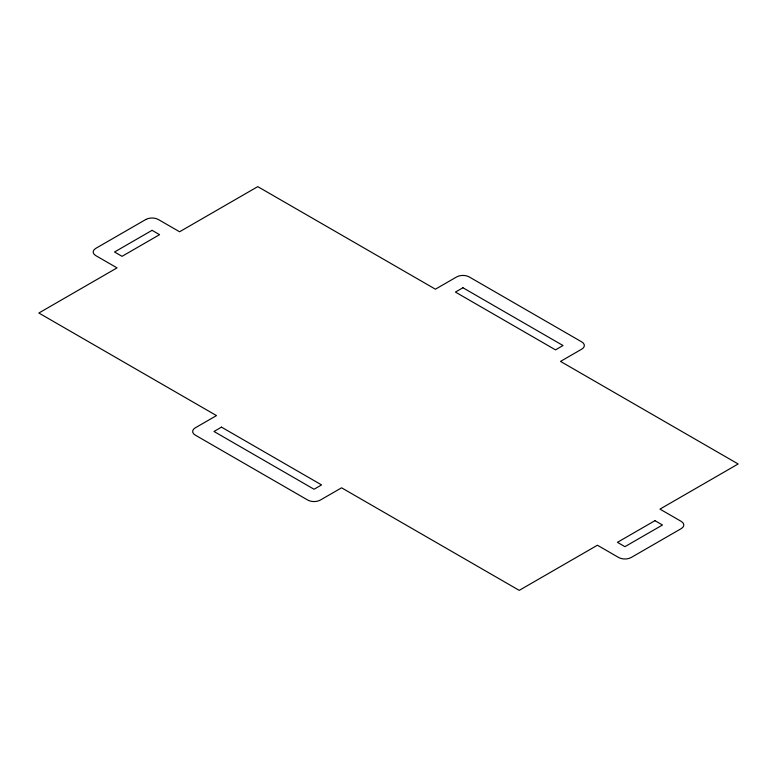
<?xml version="1.0" encoding="UTF-8"?>
<svg xmlns="http://www.w3.org/2000/svg" width="777" height="777" viewBox="0 0 777 777"><rect width="100%" height="100%" fill="white"/><g stroke="black" fill="none" stroke-linecap="round" stroke-linejoin="round"><path stroke-width="1.17" d="M145.814 219.493L95.765 248.387A8.848 5.109 0 0 0 95.765 255.604L117.036 267.88L38.85 313.024L216.492 415.588L195.221 427.865A8.848 5.109 0 0 0 195.221 435.081L307.809 500.087A8.848 5.109 0 0 0 320.318 500.087L341.589 487.81L519.23 590.365L597.416 545.231L618.677 557.507A8.848 5.109 0 0 0 631.186 557.507L681.235 528.613A8.848 5.109 0 0 0 681.235 521.396L659.964 509.12L738.15 463.976L560.508 361.412L581.779 349.135A8.848 5.109 0 0 0 581.779 341.919L469.191 276.913A8.848 5.109 0 0 0 456.682 276.913L435.411 289.19L257.77 186.635L179.584 231.769L158.323 219.493A8.848 5.109 0 0 0 145.814 219.493M152.069 230.332L114.53 251.991L122.038 256.332L159.567 234.664L152.069 230.332M221.494 427.136L213.986 431.478L314.063 489.257L321.571 484.916L221.494 427.136M462.937 287.743L455.429 292.084L555.506 349.864L563.014 345.522L462.937 287.743M654.962 520.668L617.433 542.336L624.931 546.668L662.47 525.009L654.962 520.668"/></g></svg>
